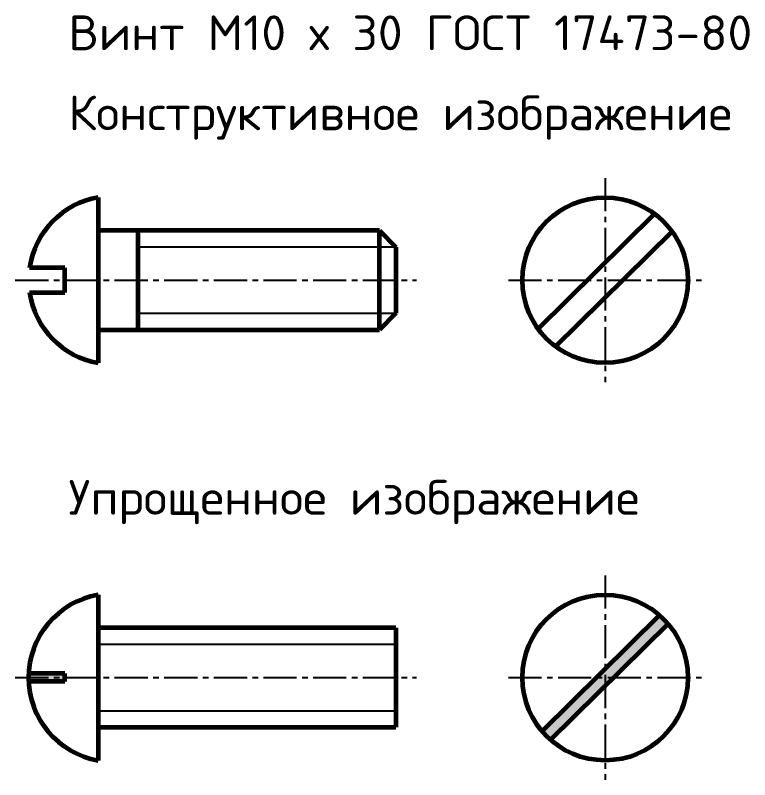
# Model space of a CAD drawing. Header units: millimetres. Extents: x 0 to 9139, y -367 to 2333.
# Drawn here: x 4207 to 4281, y 1017.2 to 1094.1 of the extents above; entities that cross this region are included whole.
import ezdxf

# ---------------------------------------------------------------- set-up
doc = ezdxf.new("R2010")
doc.units = ezdxf.units.MM
doc.header["$LTSCALE"] = 0.5
doc.linetypes.add('CENTER2', pattern=[28.575, 19.05, -3.175, 3.175, -3.175])
doc.layers.get('0').update_dxf_attribs({"lineweight": 60})
doc.styles.add('стиль1', font='romans.shx', dxfattribs={"width": 0.75, "oblique": 15, "height": 3.5})

# ---------------------------------------------------------------- blocks, each defined once
blk = doc.blocks.new('117')
at = {"lineweight": 60}
for p, q in [((0, 8.333), (0, -8.333)), ((28.333, 5), (0, 5)), ((0, 5), (0, -5)), ((4, 5), (4, -5)), ((28.333, -5), (28.333, 5)), ((28.333, 5), (30, 3.333)), ((30, 3.333), (30, -3.333)), ((-3.333, 1.25), (-6.907, 1.25)), ((-3.333, -1.25), (-3.333, 1.25)), ((-6.907, -1.25), (-3.333, -1.25)), ((30, -3.333), (28.333, -5)), ((0, -5), (28.333, -5))]:
    blk.add_line(p, q, dxfattribs=at)
at = {"lineweight": -3}
for p, q in [((30, 3.333), (4, 3.333)), ((4, -3.333), (30, -3.333))]:
    blk.add_line(p, q, dxfattribs=at)
at = {"linetype": 'CENTER2', "lineweight": -3, "ltscale": 0.35}
blk.add_line((-8.333, 0), (32.073, 0), dxfattribs=at)
at = {"lineweight": 60}
for start, end in [(99.93948, 171.50352), (188.49648, 260.06052)]:
    blk.add_arc((1.46, 0), 8.46, start, end, dxfattribs=at)
blk = doc.blocks.new('118')
at = {"linetype": 'CENTER2', "lineweight": -3, "ltscale": 0.35}
for p, q in [((0, 10.275), (0, -10.275)), ((-9.734, 0), (9.734, 0))]:
    blk.add_line(p, q, dxfattribs=at)
at = {"lineweight": 60}
for p, q in [((-6.744, -4.895), (4.988, 6.675)), ((-4.988, -6.675), (6.744, 4.895))]:
    blk.add_line(p, q, dxfattribs=at)
blk.add_circle((0, 0), 8.333, dxfattribs=at)
blk = doc.blocks.new('119')
h = blk.add_hatch(color=256)
h.paths.add_polyline_path([(-3.333, 0.4), (-6.991, 0.4, 0.011825), (-7, 0), (-3.333, 0)])
h.paths.add_polyline_path([(-3.333, 0), (-7, 0, 0.011825), (-6.991, -0.4), (-3.333, -0.4)])
at = {"lineweight": 60}
for p, q in [((0, 8.333), (0, -8.333)), ((30, 5), (0, 5)), ((0, 5), (0, -5)), ((30, 5), (30, -5)), ((-3.333, 0.4), (-6.991, 0.4)), ((-3.333, -0.4), (-3.333, 0.4)), ((-3.333, -0.4), (-6.991, -0.4)), ((0, -5), (30, -5))]:
    blk.add_line(p, q, dxfattribs=at)
at = {"lineweight": -3}
for p, q in [((30, 3.333), (0, 3.333)), ((0, -3.333), (30, -3.333))]:
    blk.add_line(p, q, dxfattribs=at)
at = {"linetype": 'CENTER2', "lineweight": -3, "ltscale": 0.35}
blk.add_line((-8.333, 0), (32.073, 0), dxfattribs=at)
at = {"lineweight": 60}
for start, end in [(99.93948, 180), (180, 260.06052)]:
    blk.add_arc((1.46, 0), 8.46, start, end, dxfattribs=at)
blk = doc.blocks.new('120')
h = blk.add_hatch(color=256)
h.paths.add_polyline_path([(6.346, 5.402, 0.036649), (5.489, 6.27), (0, 0.857), (0, 0), (0.869, 0)])
h.paths.add_polyline_path([(0, 0), (-0.869, 0), (-6.346, -5.402, 0.036649), (-5.489, -6.27), (0, -0.857)])
h.paths.add_polyline_path([(0, 0.857), (-0.869, 0), (0, 0)])
h.paths.add_polyline_path([(0.869, 0), (0, 0), (0, -0.857)])
at = {"linetype": 'CENTER2', "lineweight": -3, "ltscale": 0.35}
for p, q in [((0, 10.275), (0, -10.275)), ((-9.734, 0), (9.734, 0))]:
    blk.add_line(p, q, dxfattribs=at)
at = {"lineweight": 60}
for p, q in [((-6.346, -5.402), (5.489, 6.27)), ((-5.489, -6.27), (6.346, 5.402))]:
    blk.add_line(p, q, dxfattribs=at)
blk.add_circle((0, 0), 8.333, dxfattribs=at)

msp = doc.modelspace()

# ---------------------------------------------------------------- block references
for name, p in [('118', (4266.426, 1067.442)), ('117', (4215.36, 1067.442)), ('120', (4266.426, 1027.442)), ('119', (4215.36, 1027.442))]:
    msp.add_blockref(name, p)

# ---------------------------------------------------------------- texts
at = {"style": 'стиль1'}
for s, p in [('Винт М10 х 30 ГОСТ 17473-80', (4212.377, 1090.582)), ('Конструктивное изображение', (4212.377, 1082.53)), ('Упрощенное изображение', (4212.377, 1043.831))]:
    msp.add_text(s, height=3.5, dxfattribs=at).set_placement(p)

doc.saveas('drawing.dxf')
